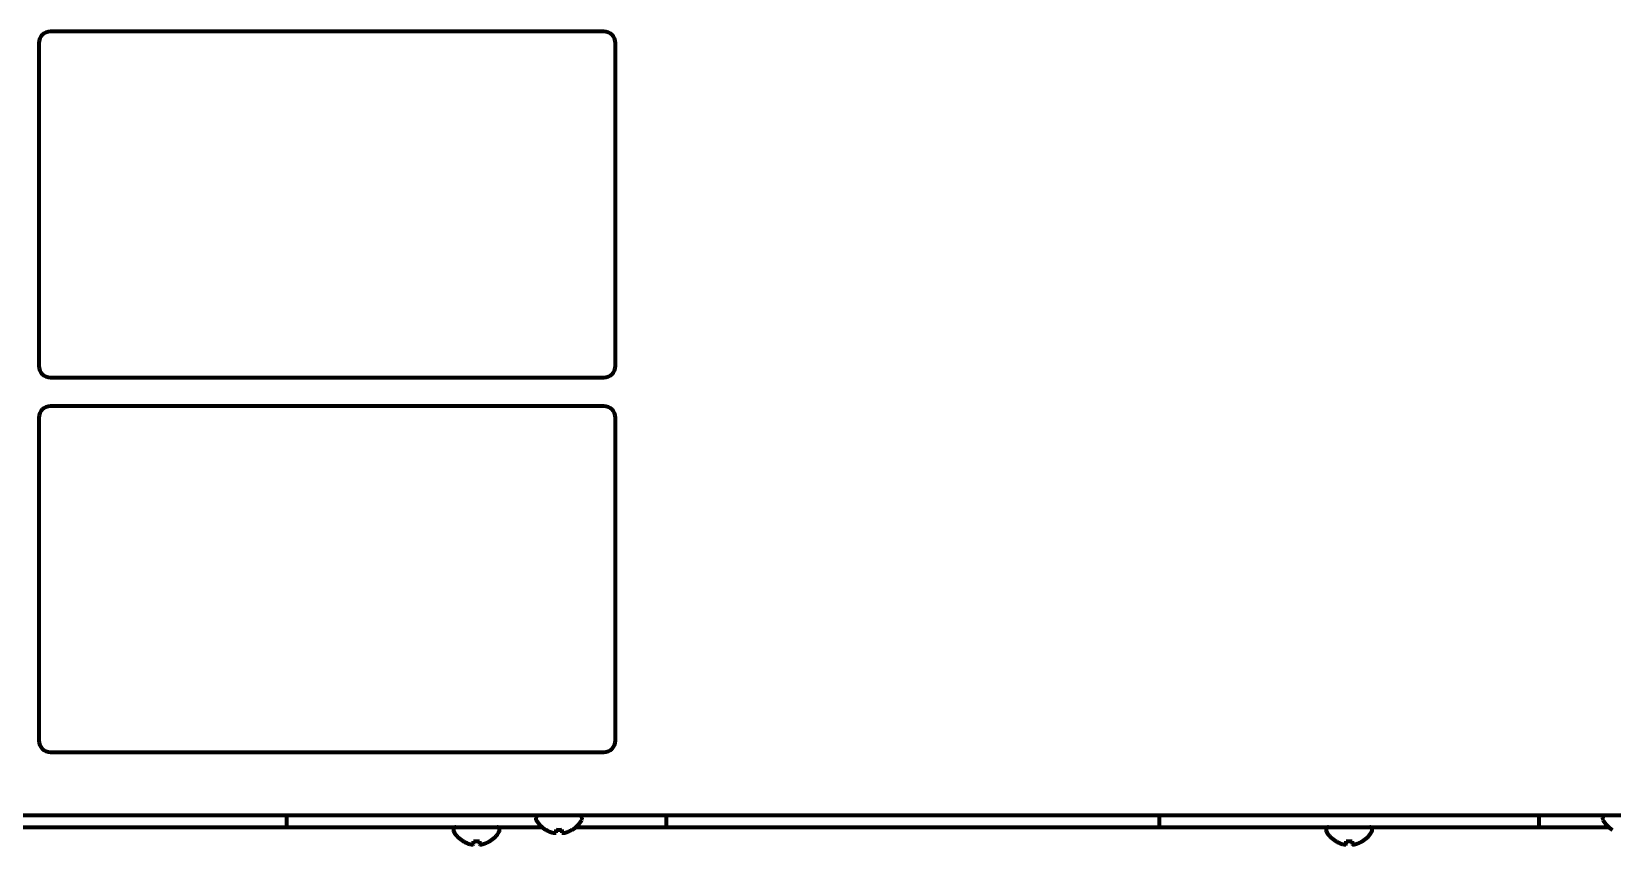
# Model space of a CAD drawing. Header units: inches. Extents: x -3077 to 7201, y 316 to 5463.
# Drawn here: x 1346.3 to 1620.5, y 2027.7 to 2168.8 of the extents above; entities that cross this region are included whole.
import ezdxf

# ---------------------------------------------------------------- set-up
doc = ezdxf.new("R2010")
doc.units = ezdxf.units.IN

msp = doc.modelspace()

# ---------------------------------------------------------------- linework, layer by layer
at = {"linetype": 'Continuous', "lineweight": 70}
for p, q in [((1445.56, 2168.76), (1349.56, 2168.76)), ((1347.56, 2166.76), (1347.56, 2110.76)), ((1447.56, 2110.76), (1447.56, 2166.76)), ((1349.56, 2108.76), (1445.56, 2108.76)), ((1445.56, 2103.76), (1349.56, 2103.76)), ((1347.56, 2101.76), (1347.56, 2045.76)), ((1447.56, 2045.76), (1447.56, 2101.76)), ((1349.56, 2043.76), (1445.56, 2043.76)), ((1825.76, 2032.76), (1246.56, 2032.76)), ((1390.54, 2032.76), (1390.54, 2030.76)), ((1433.76, 2032.36), (1433.76, 2032.16)), ((1441.76, 2032.16), (1441.76, 2032.36)), ((1456.38, 2032.76), (1456.38, 2030.76)), ((1541.88, 2032.76), (1541.88, 2030.76)), ((1607.72, 2032.76), (1607.72, 2030.76)), ((1618.76, 2032.36), (1618.76, 2032.16)), ((1313.04, 2030.76), (1382.54, 2030.76)), ((1382.54, 2030.76), (1390.54, 2030.76)), ((1390.54, 2030.76), (1393.54, 2030.76)), ((1393.54, 2030.76), (1434.81, 2030.76)), ((1419.46, 2030.36), (1419.46, 2030.16)), ((1427.46, 2030.16), (1427.46, 2030.36)), ((1435.46, 2030.28), (1435.46, 2030.31)), ((1440.06, 2030.31), (1440.06, 2030.28)), ((1440.71, 2030.76), (1453.38, 2030.76)), ((1453.38, 2030.76), (1456.38, 2030.76)), ((1456.38, 2030.76), (1464.38, 2030.76)), ((1464.38, 2030.76), (1533.88, 2030.76)), ((1533.88, 2030.76), (1541.88, 2030.76)), ((1541.88, 2030.76), (1544.88, 2030.76)), ((1544.88, 2030.76), (1604.72, 2030.76)), ((1570.8, 2030.36), (1570.8, 2030.16)), ((1578.8, 2030.16), (1578.8, 2030.36)), ((1604.72, 2030.76), (1607.72, 2030.76)), ((1607.72, 2030.76), (1615.72, 2030.76)), ((1615.72, 2030.76), (1619.81, 2030.76)), ((1421.16, 2028.28), (1421.16, 2028.31)), ((1425.76, 2028.31), (1425.76, 2028.28)), ((1572.5, 2028.28), (1572.5, 2028.31)), ((1577.1, 2028.31), (1577.1, 2028.28))]:
    msp.add_line(p, q, dxfattribs=at)
for centre, radius, start, end in [((1349.56, 2166.76), 2, 90, 180), ((1445.56, 2166.76), 2, 0, 90), ((1349.56, 2110.76), 2, 180, 270), ((1445.56, 2110.76), 2, 270, 0), ((1349.56, 2101.76), 2, 90, 180), ((1445.56, 2101.76), 2, 0, 90), ((1349.56, 2045.76), 2, 180, 270), ((1445.56, 2045.76), 2, 270, 0), ((1434.16, 2032.36), 0.4, 90, 180), ((1434.16, 2032.16), 0.4, 180, 210.3012), ((1437.96, 2034.38), 4.8, 210.3012, 238.4186), ((1437.56, 2034.38), 4.8, 301.5837, 329.6988), ((1441.36, 2032.36), 0.4, 0, 90), ((1441.36, 2032.16), 0.4, 329.6988, 0), ((1619.16, 2032.36), 0.4, 90, 180), ((1619.16, 2032.16), 0.4, 180, 210.3012), ((1622.96, 2034.38), 4.8, 210.3012, 238.4186), ((1419.86, 2030.36), 0.4, 90, 180), ((1419.86, 2030.16), 0.4, 180, 210.3012), ((1423.66, 2032.38), 4.8, 210.3012, 238.4186), ((1423.26, 2032.38), 4.8, 301.5837, 329.6988), ((1427.06, 2030.36), 0.4, 0, 90), ((1427.06, 2030.16), 0.4, 329.6988, 0), ((1437.76, 2034.06), 3.78, 262.3959, 269.9965), ((1437.76, 2034.06), 3.78, 270.0035, 277.6041), ((1571.2, 2030.36), 0.4, 90, 180), ((1571.2, 2030.16), 0.4, 180, 210.3012), ((1575, 2032.38), 4.8, 210.3012, 238.4186), ((1574.6, 2032.38), 4.8, 301.5837, 329.6988), ((1578.4, 2030.36), 0.4, 0, 90), ((1578.4, 2030.16), 0.4, 329.6988, 0), ((1423.46, 2032.06), 3.78, 262.3959, 269.9965), ((1423.46, 2032.06), 3.78, 270.0035, 277.6041), ((1574.8, 2032.06), 3.78, 262.3959, 269.9965), ((1574.8, 2032.06), 3.78, 270.0035, 277.6041)]:
    msp.add_arc(centre, radius, start, end, dxfattribs=at)
for points in [[(1435.46, 2030.31), (1435.66, 2030.19), (1435.87, 2030.08), (1436.2, 2029.94), (1436.31, 2029.9), (1436.53, 2029.82), (1436.64, 2029.79), (1436.76, 2029.76)], [(1438.26, 2030.31), (1438.26, 2030.19), (1438.26, 2030.08), (1438.26, 2029.94), (1438.26, 2029.9), (1438.26, 2029.82), (1438.26, 2029.79), (1438.26, 2029.76)], [(1421.16, 2028.31), (1421.36, 2028.19), (1421.57, 2028.08), (1421.9, 2027.94), (1422.01, 2027.9), (1422.23, 2027.82), (1422.35, 2027.79), (1422.46, 2027.76)], [(1423.96, 2028.31), (1423.96, 2028.19), (1423.96, 2028.08), (1423.96, 2027.94), (1423.96, 2027.9), (1423.96, 2027.82), (1423.96, 2027.79), (1423.96, 2027.76)], [(1572.5, 2028.31), (1572.7, 2028.19), (1572.91, 2028.08), (1573.24, 2027.94), (1573.35, 2027.9), (1573.57, 2027.82), (1573.68, 2027.79), (1573.8, 2027.76)], [(1575.3, 2028.31), (1575.3, 2028.19), (1575.3, 2028.08), (1575.3, 2027.94), (1575.3, 2027.9), (1575.3, 2027.82), (1575.3, 2027.79), (1575.3, 2027.76)]]:
    msp.add_open_spline(points, degree=3, knots=[0, 0, 0, 0, 0.5, 0.5, 0.75, 0.75, 1, 1, 1, 1], dxfattribs=at)
for points in [[(1436.76, 2029.76), (1436.79, 2029.76), (1436.84, 2029.75), (1436.91, 2029.75), (1436.98, 2029.74), (1437.05, 2029.74), (1437.12, 2029.75), (1437.19, 2029.75), (1437.24, 2029.76), (1437.26, 2029.76)], [(1437.26, 2029.76), (1437.26, 2029.77), (1437.26, 2029.8), (1437.26, 2029.85), (1437.26, 2029.91), (1437.26, 2029.97), (1437.26, 2030.04), (1437.26, 2030.11), (1437.26, 2030.2), (1437.26, 2030.27), (1437.26, 2030.31)], [(1438.26, 2029.76), (1438.28, 2029.76), (1438.33, 2029.75), (1438.4, 2029.75), (1438.47, 2029.74), (1438.54, 2029.74), (1438.62, 2029.75), (1438.69, 2029.75), (1438.74, 2029.76), (1438.76, 2029.76)], [(1438.76, 2029.76), (1438.81, 2029.77), (1438.92, 2029.8), (1439.08, 2029.85), (1439.24, 2029.91), (1439.4, 2029.97), (1439.55, 2030.04), (1439.71, 2030.11), (1439.87, 2030.2), (1440, 2030.27), (1440.06, 2030.31)], [(1422.46, 2027.76), (1422.49, 2027.76), (1422.54, 2027.75), (1422.61, 2027.75), (1422.68, 2027.74), (1422.75, 2027.74), (1422.82, 2027.75), (1422.89, 2027.75), (1422.94, 2027.76), (1422.96, 2027.76)], [(1422.96, 2027.76), (1422.96, 2027.77), (1422.96, 2027.8), (1422.96, 2027.85), (1422.96, 2027.91), (1422.96, 2027.97), (1422.96, 2028.04), (1422.96, 2028.11), (1422.96, 2028.2), (1422.96, 2028.27), (1422.96, 2028.31)], [(1423.96, 2027.76), (1423.99, 2027.76), (1424.03, 2027.75), (1424.1, 2027.75), (1424.18, 2027.74), (1424.25, 2027.74), (1424.32, 2027.75), (1424.39, 2027.75), (1424.44, 2027.76), (1424.46, 2027.76)], [(1424.46, 2027.76), (1424.52, 2027.77), (1424.62, 2027.8), (1424.79, 2027.85), (1424.94, 2027.91), (1425.1, 2027.97), (1425.25, 2028.04), (1425.41, 2028.11), (1425.57, 2028.2), (1425.7, 2028.27), (1425.76, 2028.31)], [(1573.8, 2027.76), (1573.83, 2027.76), (1573.88, 2027.75), (1573.95, 2027.75), (1574.02, 2027.74), (1574.09, 2027.74), (1574.16, 2027.75), (1574.23, 2027.75), (1574.28, 2027.76), (1574.3, 2027.76)], [(1574.3, 2027.76), (1574.3, 2027.77), (1574.3, 2027.8), (1574.3, 2027.85), (1574.3, 2027.91), (1574.3, 2027.97), (1574.3, 2028.04), (1574.3, 2028.11), (1574.3, 2028.2), (1574.3, 2028.27), (1574.3, 2028.31)], [(1575.3, 2027.76), (1575.32, 2027.76), (1575.37, 2027.75), (1575.44, 2027.75), (1575.51, 2027.74), (1575.58, 2027.74), (1575.66, 2027.75), (1575.73, 2027.75), (1575.78, 2027.76), (1575.8, 2027.76)], [(1575.8, 2027.76), (1575.85, 2027.77), (1575.96, 2027.8), (1576.12, 2027.85), (1576.28, 2027.91), (1576.44, 2027.97), (1576.59, 2028.04), (1576.75, 2028.11), (1576.91, 2028.2), (1577.04, 2028.27), (1577.1, 2028.31)]]:
    msp.add_open_spline(points, degree=3, dxfattribs=at)

doc.saveas('drawing.dxf')
